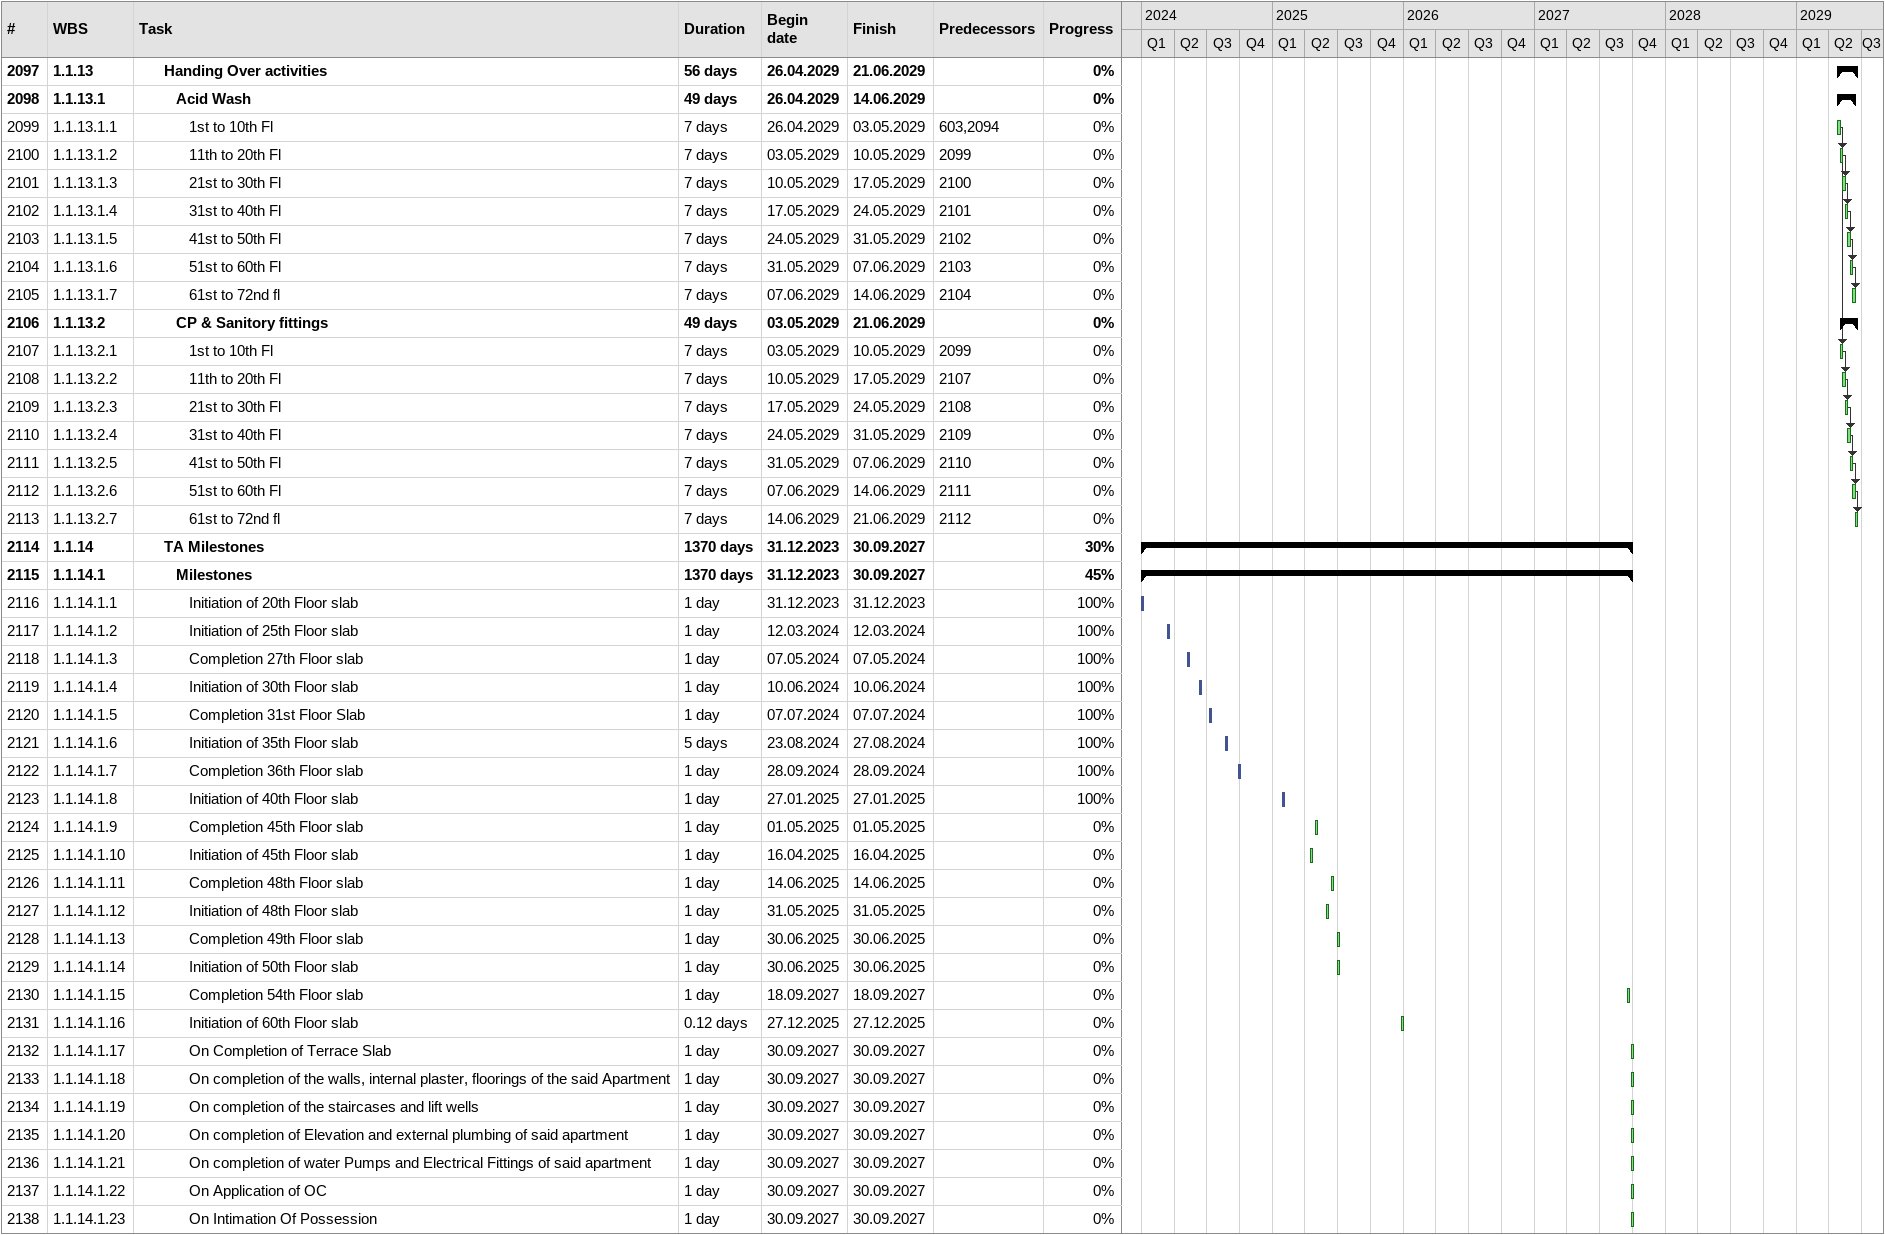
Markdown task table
| ID | WBS | Task | Duration | Start | Finish | Predecessors | % complete |
|---|---|---|---|---|---|---|---|
| 2097 | 1.1.13 | **Handing Over activities** | 56d | 2029-04-26 | 2029-06-21 |  | 0 |
| 2098 | 1.1.13.1 | **Acid Wash** | 49d | 2029-04-26 | 2029-06-14 |  | 0 |
| 2099 | 1.1.13.1.1 | 1st to 10th Fl | 7d | 2029-04-26 | 2029-05-03 | 603, 2094 | 0 |
| 2100 | 1.1.13.1.2 | 11th to 20th Fl | 7d | 2029-05-03 | 2029-05-10 | 2099 | 0 |
| 2101 | 1.1.13.1.3 | 21st to 30th Fl | 7d | 2029-05-10 | 2029-05-17 | 2100 | 0 |
| 2102 | 1.1.13.1.4 | 31st to 40th Fl | 7d | 2029-05-17 | 2029-05-24 | 2101 | 0 |
| 2103 | 1.1.13.1.5 | 41st to 50th Fl | 7d | 2029-05-24 | 2029-05-31 | 2102 | 0 |
| 2104 | 1.1.13.1.6 | 51st to 60th Fl | 7d | 2029-05-31 | 2029-06-07 | 2103 | 0 |
| 2105 | 1.1.13.1.7 | 61st to 72nd fl | 7d | 2029-06-07 | 2029-06-14 | 2104 | 0 |
| 2106 | 1.1.13.2 | **CP & Sanitory fittings** | 49d | 2029-05-03 | 2029-06-21 |  | 0 |
| 2107 | 1.1.13.2.1 | 1st to 10th Fl | 7d | 2029-05-03 | 2029-05-10 | 2099 | 0 |
| 2108 | 1.1.13.2.2 | 11th to 20th Fl | 7d | 2029-05-10 | 2029-05-17 | 2107 | 0 |
| 2109 | 1.1.13.2.3 | 21st to 30th Fl | 7d | 2029-05-17 | 2029-05-24 | 2108 | 0 |
| 2110 | 1.1.13.2.4 | 31st to 40th Fl | 7d | 2029-05-24 | 2029-05-31 | 2109 | 0 |
| 2111 | 1.1.13.2.5 | 41st to 50th Fl | 7d | 2029-05-31 | 2029-06-07 | 2110 | 0 |
| 2112 | 1.1.13.2.6 | 51st to 60th Fl | 7d | 2029-06-07 | 2029-06-14 | 2111 | 0 |
| 2113 | 1.1.13.2.7 | 61st to 72nd fl | 7d | 2029-06-14 | 2029-06-21 | 2112 | 0 |
| 2114 | 1.1.14 | **TA Milestones** | 1370d | 2023-12-31 | 2027-09-30 |  | 30 |
| 2115 | 1.1.14.1 | **Milestones** | 1370d | 2023-12-31 | 2027-09-30 |  | 45 |
| 2116 | 1.1.14.1.1 | Initiation of 20th Floor slab | 1d | 2023-12-31 | 2023-12-31 |  | 100 |
| 2117 | 1.1.14.1.2 | Initiation of 25th Floor slab | 1d | 2024-03-12 | 2024-03-12 |  | 100 |
| 2118 | 1.1.14.1.3 | Completion 27th Floor slab | 1d | 2024-05-07 | 2024-05-07 |  | 100 |
| 2119 | 1.1.14.1.4 | Initiation of 30th Floor slab | 1d | 2024-06-10 | 2024-06-10 |  | 100 |
| 2120 | 1.1.14.1.5 | Completion 31st Floor Slab | 1d | 2024-07-07 | 2024-07-07 |  | 100 |
| 2121 | 1.1.14.1.6 | Initiation of 35th Floor slab | 5d | 2024-08-23 | 2024-08-27 |  | 100 |
| 2122 | 1.1.14.1.7 | Completion 36th Floor slab | 1d | 2024-09-28 | 2024-09-28 |  | 100 |
| 2123 | 1.1.14.1.8 | Initiation of 40th Floor slab | 1d | 2025-01-27 | 2025-01-27 |  | 100 |
| 2124 | 1.1.14.1.9 | Completion 45th Floor slab | 1d | 2025-05-01 | 2025-05-01 |  | 0 |
| 2125 | 1.1.14.1.10 | Initiation of 45th Floor slab | 1d | 2025-04-16 | 2025-04-16 |  | 0 |
| 2126 | 1.1.14.1.11 | Completion 48th Floor slab | 1d | 2025-06-14 | 2025-06-14 |  | 0 |
| 2127 | 1.1.14.1.12 | Initiation of 48th Floor slab | 1d | 2025-05-31 | 2025-05-31 |  | 0 |
| 2128 | 1.1.14.1.13 | Completion 49th Floor slab | 1d | 2025-06-30 | 2025-06-30 |  | 0 |
| 2129 | 1.1.14.1.14 | Initiation of 50th Floor slab | 1d | 2025-06-30 | 2025-06-30 |  | 0 |
| 2130 | 1.1.14.1.15 | Completion 54th Floor slab | 1d | 2027-09-18 | 2027-09-18 |  | 0 |
| 2131 | 1.1.14.1.16 | Initiation of 60th Floor slab | 0.12d | 2025-12-27 | 2025-12-27 |  | 0 |
| 2132 | 1.1.14.1.17 | On Completion of Terrace Slab | 1d | 2027-09-30 | 2027-09-30 |  | 0 |
| 2133 | 1.1.14.1.18 | On completion of the walls, internal plaster, floorings of the said Apartment | 1d | 2027-09-30 | 2027-09-30 |  | 0 |
| 2134 | 1.1.14.1.19 | On completion of the staircases and lift wells | 1d | 2027-09-30 | 2027-09-30 |  | 0 |
| 2135 | 1.1.14.1.20 | On completion of Elevation and external plumbing of said apartment | 1d | 2027-09-30 | 2027-09-30 |  | 0 |
| 2136 | 1.1.14.1.21 | On completion of water Pumps and Electrical Fittings of said apartment | 1d | 2027-09-30 | 2027-09-30 |  | 0 |
| 2137 | 1.1.14.1.22 | On Application of OC | 1d | 2027-09-30 | 2027-09-30 |  | 0 |
| 2138 | 1.1.14.1.23 | On Intimation Of Possession | 1d | 2027-09-30 | 2027-09-30 |  | 0 |
